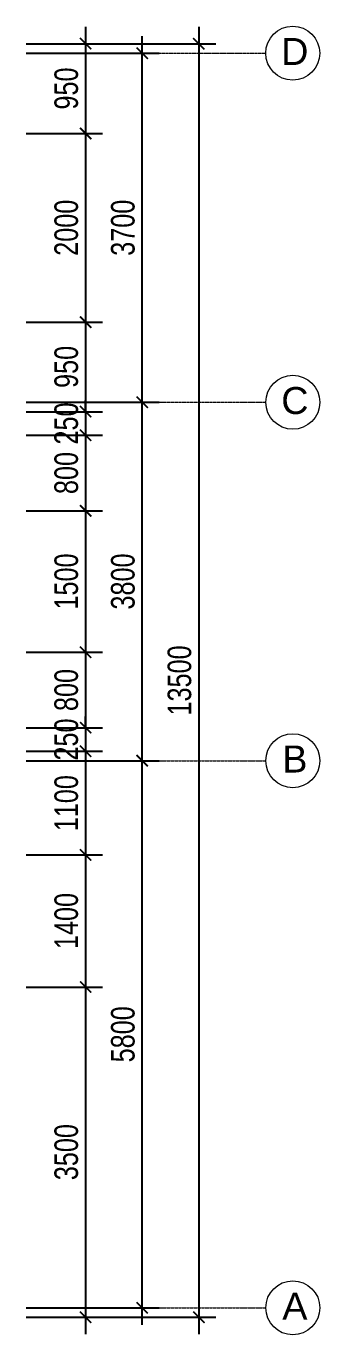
# Model space of a CAD drawing. Header units: millimetres. Extents: x 33748 to 451939, y -263262 to 62681.
# Drawn here: x 245526 to 248639, y -75502 to -61629 of the extents above; entities that cross this region are included whole.
import ezdxf
from ezdxf.enums import TextEntityAlignment as Align

# ---------------------------------------------------------------- set-up
doc = ezdxf.new("R2010")
doc.units = ezdxf.units.MM
doc.header["$PDMODE"] = 98
doc.linetypes.add('CENTER', pattern=[50.8, 31.75, -6.35, 6.35, -6.35])
doc.layers.get('Defpoints').update_dxf_attribs({"color": 202, "lineweight": 13})
for name, color, linetype, lineweight in [('-CENTER', 143, 'CENTER', 13), ('-KH', 143, 'Continuous', 13), ('-TEXT', 7, 'Continuous', 15)]:
    doc.layers.add(name, color=color, linetype=linetype, lineweight=lineweight)
doc.layers.add('12. NET DIM', color=9, linetype='Continuous')
doc.styles.add('1', font='arial.ttf')
doc.styles.add('AVANH', font='', dxfattribs={"width": 0.8})
doc.styles.get('AVANH').set_extended_font_data('.VnAvantH')
doc.dimstyles.new('C_100A3', dxfattribs={"dimscale": 100, "dimtxt": 2.5, "dimasz": 1.2, "dimexe": 1.8, "dimexo": 0, "dimgap": 0.75, "dimtad": 1, "dimdec": 0, "dimzin": 0, "dimdsep": 46, "dimtxsty": 'AVANH', "dimblk": 'ARCHTICK', "dimcen": 0, "dimdle": 1.8, "dimclrd": 256, "dimclre": 256, "dimclrt": 7, "dimadec": 0, "dimazin": 0, "dimtfac": 0.0001, "dimtdec": 0, "dimtix": 1, "dimtmove": 2, "dimatfit": 3, "dimldrblk": 'ARCHTICK', "dimfxl": 1.8, "dimtolj": 1, "dimtzin": 0, "dimarcsym": 0})

# ---------------------------------------------------------------- blocks, each defined once
blk = doc.blocks.new('_ARCHTICK')
at = {"const_width": 0.15}
blk.add_lwpolyline([(-0.5, -0.5), (0.5, 0.5)], dxfattribs=at)
blk = doc.blocks.new('*D178')
at = {"layer": '12. NET DIM', "lineweight": -2, "transparency": 16777216}
for p, q in [((246756, -75395), (246756, -69236)), ((245526, -69416), (246936, -69416)), ((245526, -75215), (246936, -75215))]:
    blk.add_line(p, q, dxfattribs=at)
at = {"layer": 'Defpoints', "color": 0, "transparency": 16777216}
for p in [(245526, -69416), (246756, -69416), (245526, -75215)]:
    blk.add_point(p, dxfattribs=at)
at = {"layer": '12. NET DIM', "lineweight": -2, "transparency": 16777216, "xscale": 120, "yscale": 120, "zscale": 120}
for p, rotation in [((246756, -69416), 90), ((246756, -75215), 270)]:
    blk.add_blockref('_ARCHTICK', p, dxfattribs=dict(at, rotation=rotation))
at = {"layer": '12. NET DIM', "color": 7, "transparency": 16777216, "insert": (246552, -72316), "char_height": 250, "attachment_point": 5, "rotation": 90, "style": 'AVANH'}
blk.add_mtext('\\A1;5800', dxfattribs=at)
blk = doc.blocks.new('*D179')
at = {"layer": '12. NET DIM', "lineweight": -2, "transparency": 16777216}
for p, q in [((246756, -69596), (246756, -65436)), ((245526, -65616), (246936, -65616)), ((245526, -69416), (246936, -69416))]:
    blk.add_line(p, q, dxfattribs=at)
at = {"layer": 'Defpoints', "color": 0, "transparency": 16777216}
for p in [(245526, -65616), (246756, -65616), (245526, -69416)]:
    blk.add_point(p, dxfattribs=at)
at = {"layer": '12. NET DIM', "lineweight": -2, "transparency": 16777216, "xscale": 120, "yscale": 120, "zscale": 120}
for p, rotation in [((246756, -65616), 90), ((246756, -69416), 270)]:
    blk.add_blockref('_ARCHTICK', p, dxfattribs=dict(at, rotation=rotation))
at = {"layer": '12. NET DIM', "color": 7, "transparency": 16777216, "insert": (246552, -67516), "char_height": 250, "attachment_point": 5, "rotation": 90, "style": 'AVANH'}
blk.add_mtext('\\A1;3800', dxfattribs=at)
blk = doc.blocks.new('*D180')
at = {"layer": '12. NET DIM', "lineweight": -2, "transparency": 16777216}
for p, q in [((246756, -65796), (246756, -61735)), ((245526, -61915), (246936, -61915)), ((245526, -65616), (246936, -65616))]:
    blk.add_line(p, q, dxfattribs=at)
at = {"layer": 'Defpoints', "color": 0, "transparency": 16777216}
for p in [(245526, -61915), (246756, -61915), (245526, -65616)]:
    blk.add_point(p, dxfattribs=at)
at = {"layer": '12. NET DIM', "lineweight": -2, "transparency": 16777216, "xscale": 120, "yscale": 120, "zscale": 120}
for p, rotation in [((246756, -61915), 90), ((246756, -65616), 270)]:
    blk.add_blockref('_ARCHTICK', p, dxfattribs=dict(at, rotation=rotation))
at = {"layer": '12. NET DIM', "color": 7, "transparency": 16777216, "insert": (246552, -63766), "char_height": 250, "attachment_point": 5, "rotation": 90, "style": 'AVANH'}
blk.add_mtext('\\A1;3700', dxfattribs=at)
blk = doc.blocks.new('*D181')
at = {"layer": '12. NET DIM', "lineweight": -2, "transparency": 16777216}
for p, q in [((247356, -61635), (247356, -75495)), ((245526, -61815), (247536, -61815)), ((245526, -75315), (247536, -75315))]:
    blk.add_line(p, q, dxfattribs=at)
at = {"layer": 'Defpoints', "color": 0, "transparency": 16777216}
for p in [(245526, -61815), (245526, -75315), (247356, -75315)]:
    blk.add_point(p, dxfattribs=at)
at = {"layer": '12. NET DIM', "lineweight": -2, "transparency": 16777216, "xscale": 120, "yscale": 120, "zscale": 120}
for p, rotation in [((247356, -61815), 90), ((247356, -75315), 270)]:
    blk.add_blockref('_ARCHTICK', p, dxfattribs=dict(at, rotation=rotation))
at = {"layer": '12. NET DIM', "color": 7, "transparency": 16777216, "insert": (247152, -68565), "char_height": 250, "attachment_point": 5, "rotation": 90, "style": 'AVANH'}
blk.add_mtext('\\A1;13500', dxfattribs=at)
blk = doc.blocks.new('*D243')
at = {"layer": '12. NET DIM', "lineweight": -2, "transparency": 16777216}
for p, q in [((246156, -62586), (246156, -64946)), ((245526, -62766), (246336, -62766)), ((245526, -64766), (246336, -64766))]:
    blk.add_line(p, q, dxfattribs=at)
at = {"layer": 'Defpoints', "color": 0, "transparency": 16777216}
for p in [(245526, -62766), (245526, -64766), (246156, -64766)]:
    blk.add_point(p, dxfattribs=at)
at = {"layer": '12. NET DIM', "lineweight": -2, "transparency": 16777216, "xscale": 120, "yscale": 120, "zscale": 120}
for p, rotation in [((246156, -62766), 90), ((246156, -64766), 270)]:
    blk.add_blockref('_ARCHTICK', p, dxfattribs=dict(at, rotation=rotation))
at = {"layer": '12. NET DIM', "color": 7, "transparency": 16777216, "insert": (245952, -63766), "char_height": 250, "attachment_point": 5, "rotation": 90, "style": 'AVANH'}
blk.add_mtext('\\A1;2000', dxfattribs=at)
blk = doc.blocks.new('*D524')
at = {"layer": '12. NET DIM', "lineweight": -2, "transparency": 16777216}
for p, q in [((246156, -61635), (246156, -62946)), ((245526, -61815), (246336, -61815)), ((245526, -62766), (246336, -62766))]:
    blk.add_line(p, q, dxfattribs=at)
at = {"layer": 'Defpoints', "color": 0, "transparency": 16777216}
for p in [(245526, -61815), (245526, -62766), (246156, -62766)]:
    blk.add_point(p, dxfattribs=at)
at = {"layer": '12. NET DIM', "lineweight": -2, "transparency": 16777216, "xscale": 120, "yscale": 120, "zscale": 120}
for p, rotation in [((246156, -61815), 90), ((246156, -62766), 270)]:
    blk.add_blockref('_ARCHTICK', p, dxfattribs=dict(at, rotation=rotation))
at = {"layer": '12. NET DIM', "color": 7, "transparency": 16777216, "insert": (245952, -62290), "char_height": 250, "attachment_point": 5, "rotation": 90, "style": 'AVANH'}
blk.add_mtext('\\A1;950', dxfattribs=at)
blk = doc.blocks.new('*D525')
at = {"layer": '12. NET DIM', "lineweight": -2, "transparency": 16777216}
for p, q in [((246156, -64586), (246156, -65896)), ((245526, -64766), (246336, -64766)), ((245526, -65716), (246336, -65716))]:
    blk.add_line(p, q, dxfattribs=at)
at = {"layer": 'Defpoints', "color": 0, "transparency": 16777216}
for p in [(245526, -64766), (245526, -65716), (246156, -65716)]:
    blk.add_point(p, dxfattribs=at)
at = {"layer": '12. NET DIM', "lineweight": -2, "transparency": 16777216, "xscale": 120, "yscale": 120, "zscale": 120}
for p, rotation in [((246156, -64766), 90), ((246156, -65716), 270)]:
    blk.add_blockref('_ARCHTICK', p, dxfattribs=dict(at, rotation=rotation))
at = {"layer": '12. NET DIM', "color": 7, "transparency": 16777216, "insert": (245952, -65241), "char_height": 250, "attachment_point": 5, "rotation": 90, "style": 'AVANH'}
blk.add_mtext('\\A1;950', dxfattribs=at)
blk = doc.blocks.new('*D526')
at = {"layer": '12. NET DIM', "lineweight": -2, "transparency": 16777216}
for p, q in [((246156, -65716), (246156, -65596)), ((245526, -65716), (246336, -65716)), ((246156, -65716), (246156, -65966)), ((245526, -65966), (246336, -65966)), ((246156, -65966), (246156, -66086))]:
    blk.add_line(p, q, dxfattribs=at)
at = {"layer": 'Defpoints', "color": 0, "transparency": 16777216}
for p in [(245526, -65716), (245526, -65966), (246156, -65966)]:
    blk.add_point(p, dxfattribs=at)
at = {"layer": '12. NET DIM', "lineweight": -2, "transparency": 16777216, "xscale": 120, "yscale": 120, "zscale": 120}
for p, rotation in [((246156, -65716), 270), ((246156, -65966), 90)]:
    blk.add_blockref('_ARCHTICK', p, dxfattribs=dict(at, rotation=rotation))
at = {"layer": '12. NET DIM', "color": 7, "transparency": 16777216, "insert": (245952, -65841), "char_height": 250, "attachment_point": 5, "rotation": 90, "style": 'AVANH'}
blk.add_mtext('\\A1;250', dxfattribs=at)
blk = doc.blocks.new('*D527')
at = {"layer": '12. NET DIM', "lineweight": -2, "transparency": 16777216}
for p, q in [((246156, -65786), (246156, -66946)), ((245526, -65966), (246336, -65966)), ((245526, -66766), (246336, -66766))]:
    blk.add_line(p, q, dxfattribs=at)
at = {"layer": 'Defpoints', "color": 0, "transparency": 16777216}
for p in [(245526, -65966), (245526, -66766), (246156, -66766)]:
    blk.add_point(p, dxfattribs=at)
at = {"layer": '12. NET DIM', "lineweight": -2, "transparency": 16777216, "xscale": 120, "yscale": 120, "zscale": 120}
for p, rotation in [((246156, -65966), 90), ((246156, -66766), 270)]:
    blk.add_blockref('_ARCHTICK', p, dxfattribs=dict(at, rotation=rotation))
at = {"layer": '12. NET DIM', "color": 7, "transparency": 16777216, "insert": (245952, -66366), "char_height": 250, "attachment_point": 5, "rotation": 90, "style": 'AVANH'}
blk.add_mtext('\\A1;800', dxfattribs=at)
blk = doc.blocks.new('*D528')
at = {"layer": '12. NET DIM', "lineweight": -2, "transparency": 16777216}
for p, q in [((246156, -66586), (246156, -68446)), ((245526, -66766), (246336, -66766)), ((245526, -68266), (246336, -68266))]:
    blk.add_line(p, q, dxfattribs=at)
at = {"layer": 'Defpoints', "color": 0, "transparency": 16777216}
for p in [(245526, -66766), (245526, -68266), (246156, -68266)]:
    blk.add_point(p, dxfattribs=at)
at = {"layer": '12. NET DIM', "lineweight": -2, "transparency": 16777216, "xscale": 120, "yscale": 120, "zscale": 120}
for p, rotation in [((246156, -66766), 90), ((246156, -68266), 270)]:
    blk.add_blockref('_ARCHTICK', p, dxfattribs=dict(at, rotation=rotation))
at = {"layer": '12. NET DIM', "color": 7, "transparency": 16777216, "insert": (245952, -67516), "char_height": 250, "attachment_point": 5, "rotation": 90, "style": 'AVANH'}
blk.add_mtext('\\A1;1500', dxfattribs=at)
blk = doc.blocks.new('*D529')
at = {"layer": '12. NET DIM', "lineweight": -2, "transparency": 16777216}
for p, q in [((246156, -68086), (246156, -69246)), ((245526, -68266), (246336, -68266)), ((245526, -69066), (246336, -69066))]:
    blk.add_line(p, q, dxfattribs=at)
at = {"layer": 'Defpoints', "color": 0, "transparency": 16777216}
for p in [(245526, -68266), (245526, -69066), (246156, -69066)]:
    blk.add_point(p, dxfattribs=at)
at = {"layer": '12. NET DIM', "lineweight": -2, "transparency": 16777216, "xscale": 120, "yscale": 120, "zscale": 120}
for p, rotation in [((246156, -68266), 90), ((246156, -69066), 270)]:
    blk.add_blockref('_ARCHTICK', p, dxfattribs=dict(at, rotation=rotation))
at = {"layer": '12. NET DIM', "color": 7, "transparency": 16777216, "insert": (245952, -68666), "char_height": 250, "attachment_point": 5, "rotation": 90, "style": 'AVANH'}
blk.add_mtext('\\A1;800', dxfattribs=at)
blk = doc.blocks.new('*D530')
at = {"layer": '12. NET DIM', "lineweight": -2, "transparency": 16777216}
for p, q in [((246156, -69066), (246156, -68946)), ((245526, -69066), (246336, -69066)), ((246156, -69066), (246156, -69316)), ((245526, -69316), (246336, -69316)), ((246156, -69316), (246156, -69436))]:
    blk.add_line(p, q, dxfattribs=at)
at = {"layer": 'Defpoints', "color": 0, "transparency": 16777216}
for p in [(245526, -69066), (245526, -69316), (246156, -69316)]:
    blk.add_point(p, dxfattribs=at)
at = {"layer": '12. NET DIM', "lineweight": -2, "transparency": 16777216, "xscale": 120, "yscale": 120, "zscale": 120}
for p, rotation in [((246156, -69066), 270), ((246156, -69316), 90)]:
    blk.add_blockref('_ARCHTICK', p, dxfattribs=dict(at, rotation=rotation))
at = {"layer": '12. NET DIM', "color": 7, "transparency": 16777216, "insert": (245952, -69191), "char_height": 250, "attachment_point": 5, "rotation": 90, "style": 'AVANH'}
blk.add_mtext('\\A1;250', dxfattribs=at)
blk = doc.blocks.new('*D531')
at = {"layer": '12. NET DIM', "lineweight": -2, "transparency": 16777216}
for p, q in [((246156, -69136), (246156, -70595)), ((245526, -69316), (246336, -69316)), ((245526, -70415), (246336, -70415))]:
    blk.add_line(p, q, dxfattribs=at)
at = {"layer": 'Defpoints', "color": 0, "transparency": 16777216}
for p in [(245526, -69316), (245526, -70415), (246156, -70415)]:
    blk.add_point(p, dxfattribs=at)
at = {"layer": '12. NET DIM', "lineweight": -2, "transparency": 16777216, "xscale": 120, "yscale": 120, "zscale": 120}
for p, rotation in [((246156, -69316), 90), ((246156, -70415), 270)]:
    blk.add_blockref('_ARCHTICK', p, dxfattribs=dict(at, rotation=rotation))
at = {"layer": '12. NET DIM', "color": 7, "transparency": 16777216, "insert": (245952, -69866), "char_height": 250, "attachment_point": 5, "rotation": 90, "style": 'AVANH'}
blk.add_mtext('\\A1;1100', dxfattribs=at)
blk = doc.blocks.new('*D532')
at = {"layer": '12. NET DIM', "lineweight": -2, "transparency": 16777216}
for p, q in [((246156, -70235), (246156, -71995)), ((245526, -70415), (246336, -70415)), ((245526, -71815), (246336, -71815))]:
    blk.add_line(p, q, dxfattribs=at)
at = {"layer": 'Defpoints', "color": 0, "transparency": 16777216}
for p in [(245526, -70415), (245526, -71815), (246156, -71815)]:
    blk.add_point(p, dxfattribs=at)
at = {"layer": '12. NET DIM', "lineweight": -2, "transparency": 16777216, "xscale": 120, "yscale": 120, "zscale": 120}
for p, rotation in [((246156, -70415), 90), ((246156, -71815), 270)]:
    blk.add_blockref('_ARCHTICK', p, dxfattribs=dict(at, rotation=rotation))
at = {"layer": '12. NET DIM', "color": 7, "transparency": 16777216, "insert": (245952, -71115), "char_height": 250, "attachment_point": 5, "rotation": 90, "style": 'AVANH'}
blk.add_mtext('\\A1;1400', dxfattribs=at)
blk = doc.blocks.new('*D533')
at = {"layer": '12. NET DIM', "lineweight": -2, "transparency": 16777216}
for p, q in [((246156, -71635), (246156, -75495)), ((245526, -71815), (246336, -71815)), ((245526, -75315), (246336, -75315))]:
    blk.add_line(p, q, dxfattribs=at)
at = {"layer": 'Defpoints', "color": 0, "transparency": 16777216}
for p in [(245526, -71815), (245526, -75315), (246156, -75315)]:
    blk.add_point(p, dxfattribs=at)
at = {"layer": '12. NET DIM', "lineweight": -2, "transparency": 16777216, "xscale": 120, "yscale": 120, "zscale": 120}
for p, rotation in [((246156, -71815), 90), ((246156, -75315), 270)]:
    blk.add_blockref('_ARCHTICK', p, dxfattribs=dict(at, rotation=rotation))
at = {"layer": '12. NET DIM', "color": 7, "transparency": 16777216, "insert": (245952, -73565), "char_height": 250, "attachment_point": 5, "rotation": 90, "style": 'AVANH'}
blk.add_mtext('\\A1;3500', dxfattribs=at)

msp = doc.modelspace()

# ---------------------------------------------------------------- linework, layer by layer
at = {"layer": '-CENTER', "ltscale": 0.1}
for p, q in [((246269.6, -61915.4), (248065.4, -61915.4)), ((246270.2, -65615.7), (248066, -65615.7)), ((246270.2, -69415.7), (248066, -69415.7)), ((246270.2, -75215.4), (248066, -75215.4))]:
    msp.add_line(p, q, dxfattribs=at)
at = {"layer": '-KH'}
for centre in [(248351.7, -61915.4), (248352.3, -65615.7), (248352.3, -69415.7), (248352.3, -75215.4)]:
    msp.add_circle(centre, 286.3, dxfattribs=at)

# ---------------------------------------------------------------- texts
at = {"layer": '-TEXT', "color": 2, "style": '1'}
for s, p in [('D', (248373.6, -61897.3)), ('C', (248374.2, -65597.6)), ('B', (248374.2, -69397.6)), ('A', (248374.2, -75197.3))]:
    msp.add_text(s, height=286.3, dxfattribs=at).set_placement(p, align=Align.MIDDLE_CENTER)

# ---------------------------------------------------------------- dimensions: what is measured, and where the dimension line sits
at = {"layer": '12. NET DIM'}
for base, p1, p2, picture, middle in [((247355.8, -75315.4), (245526, -61815.4), (245526, -75315.4), '*D181', (247151.5, -68565.4)), ((246155.8, -62765.5), (245526, -61815.4), (245526, -62765.5), '*D524', (245951.5, -62290.5)), ((246755.8, -61915.4), (245526, -65615.7), (245526, -61915.4), '*D180', (246551.5, -63765.5)), ((246155.8, -64765.5), (245526, -62765.5), (245526, -64765.5), '*D243', (245951.5, -63765.5)), ((246155.8, -65715.7), (245526, -64765.5), (245526, -65715.7), '*D525', (245951.5, -65240.6)), ((246755.8, -65615.7), (245526, -69415.7), (245526, -65615.7), '*D179', (246551.5, -67515.7)), ((246155.8, -65965.7), (245526, -65715.7), (245526, -65965.7), '*D526', (245951.5, -65840.7)), ((246155.8, -66765.7), (245526, -65965.7), (245526, -66765.7), '*D527', (245951.5, -66365.7)), ((246155.8, -68265.7), (245526, -66765.7), (245526, -68265.7), '*D528', (245951.5, -67515.7)), ((246155.8, -69065.7), (245526, -68265.7), (245526, -69065.7), '*D529', (245951.5, -68665.7)), ((246155.8, -69315.7), (245526, -69065.7), (245526, -69315.7), '*D530', (245951.5, -69190.7)), ((246155.8, -70415.4), (245526, -69315.7), (245526, -70415.4), '*D531', (245951.5, -69865.5)), ((246755.8, -69415.7), (245526, -75215.4), (245526, -69415.7), '*D178', (246551.5, -72315.5)), ((246155.8, -71815.4), (245526, -70415.4), (245526, -71815.4), '*D532', (245951.5, -71115.4)), ((246155.8, -75315.4), (245526, -71815.4), (245526, -75315.4), '*D533', (245951.5, -73565.4))]:
    dim = msp.add_linear_dim(base=base, p1=p1, p2=p2, angle=90, dimstyle='C_100A3', dxfattribs=at)
    dim.commit()
    dim.dimension.update_dxf_attribs({"geometry": picture, "text_midpoint": middle})

doc.saveas('drawing.dxf')
